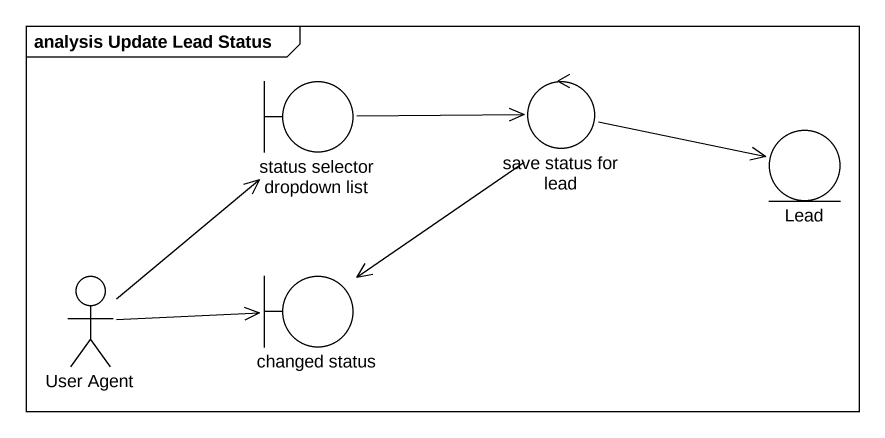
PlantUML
@startuml
mainframe analysis Update Lead Status
boundary "status selector dropdown list" as status_selector_dropdown
control "save status for lead" as save_status_for_lead
entity Lead
actor "User Agent" as User_Agent
boundary "changed status" as changed_status
status_selector_dropdown -right-> save_status_for_lead
save_status_for_lead -right-> Lead
save_status_for_lead --> changed_status
User_Agent -up-> status_selector_dropdown
User_Agent -right-> changed_status
@enduml
